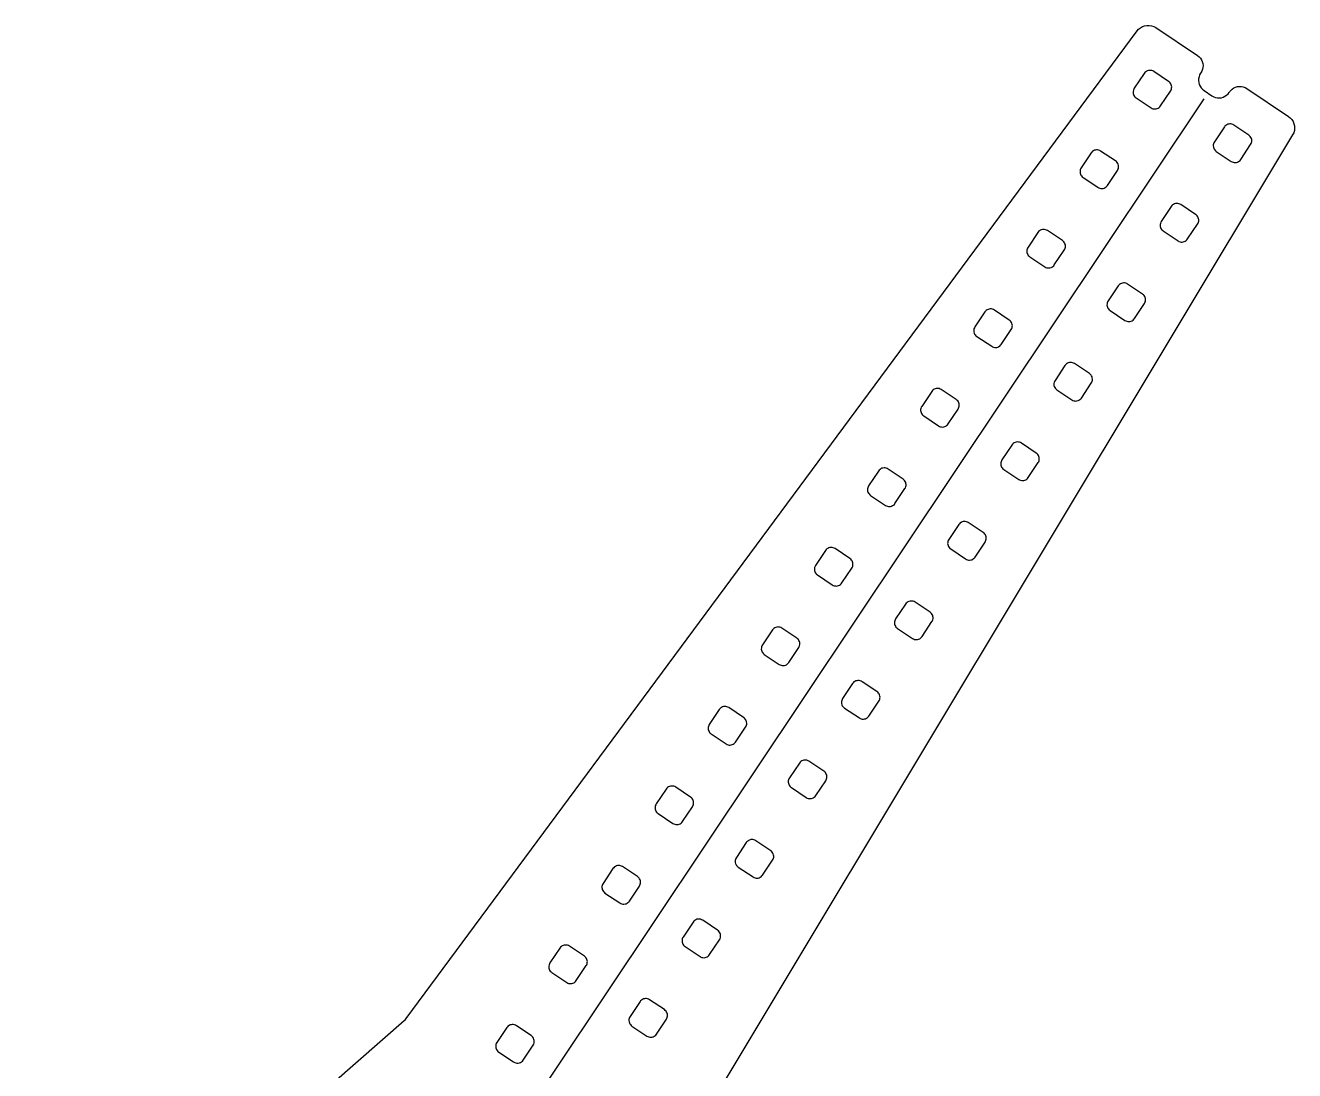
# Model space of a CAD drawing. Header units: millimetres. Extents: x -634 to 510, y -334 to 258.
# Drawn here: x 325.7 to 510.1, y 105.9 to 257.7 of the extents above; entities that cross this region are included whole.
import ezdxf

# ---------------------------------------------------------------- set-up
doc = ezdxf.new("R2010")
doc.units = ezdxf.units.MM
doc.layers.add('LED_STRIP', color=30, linetype='Continuous')
doc.layers.add('OUTLINE', color=7, linetype='Continuous')

msp = doc.modelspace()

# ---------------------------------------------------------------- linework, layer by layer
at = {"layer": 'LED_STRIP'}
msp.add_lwpolyline([(344.75, 19.33), (496.92, 247.07)], dxfattribs=at)
at = {"layer": 'OUTLINE'}
msp.add_lwpolyline([(325.68, 65.01), (380.72, 113.21), (380.88, 113.36), (381.01, 113.53), (487.17, 256.94), (487.39, 257.19), (487.65, 257.4), (487.95, 257.57), (488.27, 257.68), (488.6, 257.74), (488.94, 257.74), (489.27, 257.68), (489.59, 257.57), (489.89, 257.41), (495.94, 253.36), (496.17, 253.19), (496.36, 252.98), (496.52, 252.74), (496.64, 252.48), (496.71, 252.21), (496.75, 251.93), (496.74, 251.64), (496.68, 251.37), (496.58, 251.1), (496.44, 250.85), (496.4, 250.79), (496.26, 250.54), (496.17, 250.28), (496.11, 250), (496.1, 249.72), (496.13, 249.43), (496.21, 249.16), (496.33, 248.9), (496.49, 248.67), (496.68, 248.46), (496.9, 248.28), (498.05, 247.51), (498.3, 247.38), (498.57, 247.28), (498.84, 247.22), (499.13, 247.21), (499.41, 247.24), (499.68, 247.32), (499.94, 247.44), (500.18, 247.6), (500.38, 247.79), (500.56, 248.01), (500.6, 248.08), (500.78, 248.3), (500.99, 248.49), (501.22, 248.65), (501.48, 248.77), (501.75, 248.84), (502.03, 248.88), (502.32, 248.87), (502.6, 248.81), (502.86, 248.71), (503.11, 248.57), (509.17, 244.53), (509.43, 244.32), (509.66, 244.06), (509.84, 243.78), (509.96, 243.46), (510.04, 243.13), (510.05, 242.8), (510.02, 242.46), (509.92, 242.14), (509.77, 241.83), (417.9, 88.88)], dxfattribs=at)
for points in [[(486.59, 248.01), (486.61, 247.85), (486.65, 247.7), (486.72, 247.56), (486.81, 247.43), (486.91, 247.31), (487.04, 247.21), (489.2, 245.77), (489.34, 245.69), (489.48, 245.64), (489.64, 245.61), (489.79, 245.6), (489.95, 245.62), (490.1, 245.66), (490.24, 245.73), (490.37, 245.82), (490.49, 245.92), (490.59, 246.05), (492.03, 248.21), (492.11, 248.34), (492.16, 248.49), (492.19, 248.65), (492.2, 248.8), (492.18, 248.96), (492.14, 249.11), (492.07, 249.25), (491.98, 249.38), (491.88, 249.5), (491.75, 249.59), (489.59, 251.04), (489.46, 251.12), (489.31, 251.17), (489.15, 251.2), (489, 251.21), (488.84, 251.19), (488.69, 251.15), (488.55, 251.08), (488.42, 250.99), (488.3, 250.89), (488.21, 250.76), (486.76, 248.6), (486.68, 248.46), (486.63, 248.32), (486.6, 248.16), (486.59, 248.01)], [(498.23, 240.23), (498.25, 240.07), (498.3, 239.92), (498.36, 239.78), (498.45, 239.65), (498.55, 239.53), (498.68, 239.44), (500.84, 237.99), (500.98, 237.92), (501.12, 237.86), (501.28, 237.83), (501.43, 237.82), (501.59, 237.84), (501.74, 237.89), (501.88, 237.95), (502.01, 238.04), (502.13, 238.14), (502.23, 238.27), (503.67, 240.43), (503.75, 240.57), (503.8, 240.71), (503.83, 240.87), (503.84, 241.02), (503.82, 241.18), (503.78, 241.33), (503.71, 241.47), (503.62, 241.6), (503.52, 241.72), (503.4, 241.82), (501.23, 243.26), (501.1, 243.34), (500.95, 243.39), (500.8, 243.42), (500.64, 243.43), (500.48, 243.41), (500.33, 243.37), (500.19, 243.3), (500.06, 243.22), (499.94, 243.11), (499.85, 242.99), (498.4, 240.82), (498.33, 240.69), (498.27, 240.54), (498.24, 240.39), (498.23, 240.23)], [(478.9, 236.3), (478.94, 236.15), (479, 236.01), (479.09, 235.88), (479.2, 235.76), (479.32, 235.67), (481.48, 234.22), (481.62, 234.15), (481.77, 234.09), (481.92, 234.06), (482.08, 234.05), (482.23, 234.07), (482.38, 234.12), (482.53, 234.18), (482.66, 234.27), (482.77, 234.37), (482.87, 234.5), (484.31, 236.66), (484.39, 236.8), (484.45, 236.94), (484.48, 237.1), (484.48, 237.25), (484.46, 237.41), (484.42, 237.56), (484.36, 237.7), (484.27, 237.83), (484.16, 237.95), (484.04, 238.05), (481.88, 239.49), (481.74, 239.57), (481.59, 239.62), (481.44, 239.65), (481.28, 239.66), (481.13, 239.64), (480.97, 239.6), (480.83, 239.53), (480.7, 239.45), (480.59, 239.34), (480.49, 239.22), (479.04, 237.05), (478.97, 236.92), (478.91, 236.77), (478.88, 236.62), (478.88, 236.46), (478.9, 236.3)], [(490.52, 228.68), (490.54, 228.52), (490.58, 228.37), (490.64, 228.23), (490.73, 228.1), (490.84, 227.99), (490.96, 227.89), (493.12, 226.44), (493.26, 226.37), (493.41, 226.31), (493.56, 226.28), (493.72, 226.28), (493.87, 226.29), (494.02, 226.34), (494.17, 226.4), (494.3, 226.49), (494.41, 226.6), (494.51, 226.72), (495.95, 228.88), (496.03, 229.02), (496.09, 229.17), (496.12, 229.32), (496.12, 229.48), (496.1, 229.63), (496.06, 229.78), (496, 229.93), (495.91, 230.06), (495.8, 230.17), (495.68, 230.27), (493.52, 231.71), (493.38, 231.79), (493.23, 231.84), (493.08, 231.87), (492.92, 231.88), (492.77, 231.86), (492.62, 231.82), (492.47, 231.75), (492.34, 231.67), (492.23, 231.56), (492.13, 231.44), (490.69, 229.28), (490.61, 229.14), (490.55, 228.99), (490.52, 228.84), (490.52, 228.68)], [(471.16, 224.91), (471.18, 224.75), (471.22, 224.6), (471.29, 224.46), (471.37, 224.33), (471.48, 224.22), (471.6, 224.12), (473.77, 222.67), (473.9, 222.6), (474.05, 222.54), (474.2, 222.51), (474.36, 222.51), (474.52, 222.52), (474.67, 222.57), (474.81, 222.63), (474.94, 222.72), (475.06, 222.83), (475.15, 222.95), (476.6, 225.11), (476.67, 225.25), (476.73, 225.4), (476.76, 225.55), (476.77, 225.71), (476.75, 225.86), (476.7, 226.01), (476.64, 226.16), (476.55, 226.29), (476.45, 226.4), (476.32, 226.5), (474.16, 227.94), (474.02, 228.02), (473.88, 228.07), (473.72, 228.1), (473.57, 228.11), (473.41, 228.09), (473.26, 228.05), (473.12, 227.98), (472.99, 227.9), (472.87, 227.79), (472.77, 227.67), (471.33, 225.51), (471.25, 225.37), (471.2, 225.22), (471.17, 225.07), (471.16, 224.91)], [(482.82, 216.98), (482.86, 216.83), (482.93, 216.68), (483.02, 216.55), (483.12, 216.44), (483.25, 216.34), (485.41, 214.9), (485.54, 214.82), (485.69, 214.76), (485.85, 214.73), (486, 214.73), (486.16, 214.75), (486.31, 214.79), (486.45, 214.85), (486.58, 214.94), (486.7, 215.05), (486.79, 215.17), (488.24, 217.33), (488.32, 217.47), (488.37, 217.62), (488.4, 217.77), (488.41, 217.93), (488.39, 218.08), (488.35, 218.24), (488.28, 218.38), (488.19, 218.51), (488.09, 218.62), (487.96, 218.72), (485.8, 220.17), (485.66, 220.24), (485.52, 220.3), (485.36, 220.33), (485.21, 220.33), (485.05, 220.31), (484.9, 220.27), (484.76, 220.21), (484.63, 220.12), (484.51, 220.01), (484.41, 219.89), (482.97, 217.73), (482.89, 217.59), (482.84, 217.44), (482.81, 217.29), (482.8, 217.13), (482.82, 216.98)], [(463.44, 213.36), (463.46, 213.21), (463.51, 213.06), (463.57, 212.91), (463.66, 212.78), (463.77, 212.67), (463.89, 212.57), (466.05, 211.13), (466.19, 211.05), (466.33, 210.99), (466.49, 210.96), (466.64, 210.96), (466.8, 210.98), (466.95, 211.02), (467.09, 211.08), (467.22, 211.17), (467.34, 211.28), (467.44, 211.4), (468.88, 213.56), (468.96, 213.7), (469.01, 213.85), (469.04, 214), (469.05, 214.16), (469.03, 214.31), (468.99, 214.47), (468.92, 214.61), (468.84, 214.74), (468.73, 214.85), (468.61, 214.95), (466.44, 216.39), (466.31, 216.47), (466.16, 216.53), (466.01, 216.56), (465.85, 216.56), (465.69, 216.54), (465.54, 216.5), (465.4, 216.44), (465.27, 216.35), (465.15, 216.24), (465.06, 216.12), (463.61, 213.96), (463.54, 213.82), (463.48, 213.67), (463.45, 213.52), (463.44, 213.36)], [(475.09, 205.58), (475.1, 205.43), (475.15, 205.28), (475.21, 205.13), (475.3, 205), (475.41, 204.89), (475.53, 204.79), (477.69, 203.35), (477.83, 203.27), (477.97, 203.22), (478.13, 203.19), (478.29, 203.18), (478.44, 203.2), (478.59, 203.24), (478.73, 203.31), (478.87, 203.39), (478.98, 203.5), (479.08, 203.62), (480.52, 205.79), (480.6, 205.92), (480.65, 206.07), (480.68, 206.22), (480.69, 206.38), (480.67, 206.54), (480.63, 206.69), (480.56, 206.83), (480.48, 206.96), (480.37, 207.08), (480.25, 207.17), (478.08, 208.62), (477.95, 208.69), (477.8, 208.75), (477.65, 208.78), (477.49, 208.78), (477.33, 208.77), (477.18, 208.72), (477.04, 208.66), (476.91, 208.57), (476.79, 208.46), (476.7, 208.34), (475.25, 206.18), (475.18, 206.04), (475.12, 205.9), (475.09, 205.74), (475.09, 205.58)], [(455.75, 201.66), (455.79, 201.51), (455.86, 201.36), (455.94, 201.23), (456.05, 201.12), (456.17, 201.02), (458.33, 199.58), (458.47, 199.5), (458.62, 199.45), (458.77, 199.42), (458.93, 199.41), (459.08, 199.43), (459.24, 199.47), (459.38, 199.54), (459.51, 199.62), (459.62, 199.73), (459.72, 199.85), (461.17, 202.02), (461.24, 202.15), (461.3, 202.3), (461.33, 202.45), (461.33, 202.61), (461.31, 202.77), (461.27, 202.92), (461.21, 203.06), (461.12, 203.19), (461.01, 203.31), (460.89, 203.4), (458.73, 204.85), (458.59, 204.92), (458.44, 204.98), (458.29, 205.01), (458.13, 205.01), (457.98, 205), (457.83, 204.95), (457.68, 204.89), (457.55, 204.8), (457.44, 204.69), (457.34, 204.57), (455.9, 202.41), (455.82, 202.27), (455.77, 202.12), (455.73, 201.97), (455.73, 201.81), (455.75, 201.66)], [(467.39, 193.88), (467.43, 193.73), (467.5, 193.59), (467.58, 193.46), (467.69, 193.34), (467.81, 193.24), (469.97, 191.8), (470.11, 191.72), (470.26, 191.67), (470.41, 191.64), (470.57, 191.63), (470.73, 191.65), (470.88, 191.69), (471.02, 191.76), (471.15, 191.85), (471.26, 191.95), (471.36, 192.08), (472.81, 194.24), (472.88, 194.37), (472.94, 194.52), (472.97, 194.68), (472.97, 194.83), (472.96, 194.99), (472.91, 195.14), (472.85, 195.28), (472.76, 195.41), (472.65, 195.53), (472.53, 195.62), (470.37, 197.07), (470.23, 197.15), (470.08, 197.2), (469.93, 197.23), (469.77, 197.24), (469.62, 197.22), (469.47, 197.18), (469.32, 197.11), (469.19, 197.02), (469.08, 196.92), (468.98, 196.79), (467.54, 194.63), (467.46, 194.49), (467.41, 194.35), (467.38, 194.19), (467.37, 194.04), (467.39, 193.88)], [(448.03, 190.11), (448.07, 189.96), (448.14, 189.82), (448.23, 189.69), (448.33, 189.57), (448.46, 189.47), (450.62, 188.03), (450.75, 187.95), (450.9, 187.9), (451.06, 187.87), (451.21, 187.86), (451.37, 187.88), (451.52, 187.92), (451.66, 187.99), (451.79, 188.08), (451.91, 188.18), (452, 188.31), (453.45, 190.47), (453.53, 190.6), (453.58, 190.75), (453.61, 190.9), (453.62, 191.06), (453.6, 191.22), (453.56, 191.37), (453.49, 191.51), (453.4, 191.64), (453.3, 191.76), (453.17, 191.85), (451.01, 193.3), (450.87, 193.38), (450.73, 193.43), (450.57, 193.46), (450.42, 193.47), (450.26, 193.45), (450.11, 193.41), (449.97, 193.34), (449.84, 193.25), (449.72, 193.15), (449.62, 193.02), (448.18, 190.86), (448.1, 190.72), (448.05, 190.58), (448.02, 190.42), (448.01, 190.27), (448.03, 190.11)], [(459.65, 182.49), (459.67, 182.33), (459.71, 182.18), (459.78, 182.04), (459.87, 181.91), (459.97, 181.79), (460.1, 181.7), (462.26, 180.25), (462.4, 180.17), (462.54, 180.12), (462.7, 180.09), (462.85, 180.08), (463.01, 180.1), (463.16, 180.14), (463.3, 180.21), (463.43, 180.3), (463.55, 180.4), (463.65, 180.53), (465.09, 182.69), (465.17, 182.83), (465.22, 182.97), (465.25, 183.13), (465.26, 183.28), (465.24, 183.44), (465.2, 183.59), (465.13, 183.73), (465.04, 183.86), (464.94, 183.98), (464.81, 184.08), (462.65, 185.52), (462.52, 185.6), (462.37, 185.65), (462.21, 185.68), (462.06, 185.69), (461.9, 185.67), (461.75, 185.63), (461.61, 185.56), (461.48, 185.47), (461.36, 185.37), (461.26, 185.24), (459.82, 183.08), (459.74, 182.95), (459.69, 182.8), (459.66, 182.64), (459.65, 182.49)], [(440.3, 178.72), (440.31, 178.56), (440.36, 178.41), (440.42, 178.27), (440.51, 178.14), (440.62, 178.02), (440.74, 177.93), (442.9, 176.48), (443.04, 176.4), (443.19, 176.35), (443.34, 176.32), (443.5, 176.31), (443.65, 176.33), (443.8, 176.37), (443.95, 176.44), (444.08, 176.53), (444.19, 176.63), (444.29, 176.76), (445.73, 178.92), (445.81, 179.06), (445.86, 179.2), (445.89, 179.36), (445.9, 179.51), (445.88, 179.67), (445.84, 179.82), (445.77, 179.96), (445.69, 180.09), (445.58, 180.21), (445.46, 180.31), (443.3, 181.75), (443.16, 181.83), (443.01, 181.88), (442.86, 181.91), (442.7, 181.92), (442.54, 181.9), (442.39, 181.86), (442.25, 181.79), (442.12, 181.7), (442.01, 181.6), (441.91, 181.47), (440.46, 179.31), (440.39, 179.18), (440.33, 179.03), (440.3, 178.87), (440.3, 178.72)], [(451.95, 170.78), (452, 170.63), (452.06, 170.49), (452.15, 170.36), (452.26, 170.24), (452.38, 170.15), (454.54, 168.7), (454.68, 168.63), (454.83, 168.57), (454.98, 168.54), (455.14, 168.54), (455.29, 168.55), (455.44, 168.6), (455.59, 168.66), (455.72, 168.75), (455.83, 168.86), (455.93, 168.98), (457.37, 171.14), (457.45, 171.28), (457.5, 171.42), (457.54, 171.58), (457.54, 171.74), (457.52, 171.89), (457.48, 172.04), (457.41, 172.18), (457.33, 172.32), (457.22, 172.43), (457.1, 172.53), (454.94, 173.97), (454.8, 174.05), (454.65, 174.1), (454.5, 174.13), (454.34, 174.14), (454.19, 174.12), (454.03, 174.08), (453.89, 174.01), (453.76, 173.93), (453.65, 173.82), (453.55, 173.7), (452.1, 171.53), (452.03, 171.4), (451.97, 171.25), (451.94, 171.1), (451.94, 170.94), (451.95, 170.78)], [(432.6, 167.01), (432.64, 166.86), (432.71, 166.72), (432.79, 166.59), (432.9, 166.47), (433.02, 166.38), (435.19, 164.93), (435.32, 164.86), (435.47, 164.8), (435.62, 164.77), (435.78, 164.77), (435.94, 164.78), (436.09, 164.83), (436.23, 164.89), (436.36, 164.98), (436.48, 165.09), (436.57, 165.21), (438.02, 167.37), (438.09, 167.51), (438.15, 167.65), (438.18, 167.81), (438.18, 167.97), (438.17, 168.12), (438.12, 168.27), (438.06, 168.41), (437.97, 168.55), (437.86, 168.66), (437.74, 168.76), (435.58, 170.2), (435.44, 170.28), (435.29, 170.33), (435.14, 170.36), (434.98, 170.37), (434.83, 170.35), (434.68, 170.31), (434.53, 170.24), (434.4, 170.16), (434.29, 170.05), (434.19, 169.93), (432.75, 167.76), (432.67, 167.63), (432.62, 167.48), (432.59, 167.33), (432.58, 167.17), (432.6, 167.01)], [(444.24, 159.24), (444.28, 159.08), (444.35, 158.94), (444.43, 158.81), (444.54, 158.7), (444.66, 158.6), (446.83, 157.15), (446.96, 157.08), (447.11, 157.02), (447.26, 156.99), (447.42, 156.99), (447.58, 157.01), (447.73, 157.05), (447.87, 157.11), (448, 157.2), (448.12, 157.31), (448.21, 157.43), (449.66, 159.59), (449.73, 159.73), (449.79, 159.88), (449.82, 160.03), (449.83, 160.19), (449.81, 160.34), (449.76, 160.49), (449.7, 160.64), (449.61, 160.77), (449.5, 160.88), (449.38, 160.98), (447.22, 162.42), (447.08, 162.5), (446.94, 162.56), (446.78, 162.59), (446.62, 162.59), (446.47, 162.57), (446.32, 162.53), (446.18, 162.47), (446.04, 162.38), (445.93, 162.27), (445.83, 162.15), (444.39, 159.99), (444.31, 159.85), (444.26, 159.7), (444.23, 159.55), (444.22, 159.39), (444.24, 159.24)], [(424.86, 155.62), (424.88, 155.47), (424.92, 155.31), (424.99, 155.17), (425.08, 155.04), (425.18, 154.93), (425.31, 154.83), (427.47, 153.38), (427.61, 153.31), (427.75, 153.25), (427.91, 153.22), (428.06, 153.22), (428.22, 153.24), (428.37, 153.28), (428.51, 153.34), (428.64, 153.43), (428.76, 153.54), (428.86, 153.66), (430.3, 155.82), (430.38, 155.96), (430.43, 156.11), (430.46, 156.26), (430.47, 156.42), (430.45, 156.57), (430.41, 156.72), (430.34, 156.87), (430.25, 157), (430.15, 157.11), (430.02, 157.21), (427.86, 158.65), (427.73, 158.73), (427.58, 158.78), (427.42, 158.82), (427.27, 158.82), (427.11, 158.8), (426.96, 158.76), (426.82, 158.69), (426.69, 158.61), (426.57, 158.5), (426.48, 158.38), (425.03, 156.22), (424.95, 156.08), (424.9, 155.93), (424.87, 155.78), (424.86, 155.62)], [(436.5, 147.84), (436.52, 147.69), (436.57, 147.54), (436.63, 147.39), (436.72, 147.26), (436.82, 147.15), (436.95, 147.05), (439.11, 145.61), (439.25, 145.53), (439.39, 145.48), (439.55, 145.45), (439.7, 145.44), (439.86, 145.46), (440.01, 145.5), (440.15, 145.57), (440.28, 145.65), (440.4, 145.76), (440.5, 145.88), (441.94, 148.04), (442.02, 148.18), (442.07, 148.33), (442.1, 148.48), (442.11, 148.64), (442.09, 148.8), (442.05, 148.95), (441.98, 149.09), (441.89, 149.22), (441.79, 149.33), (441.67, 149.43), (439.5, 150.88), (439.37, 150.95), (439.22, 151.01), (439.07, 151.04), (438.91, 151.04), (438.75, 151.03), (438.6, 150.98), (438.46, 150.92), (438.33, 150.83), (438.21, 150.72), (438.12, 150.6), (436.67, 148.44), (436.6, 148.3), (436.54, 148.15), (436.51, 148), (436.5, 147.84)], [(417.15, 144.07), (417.17, 143.92), (417.21, 143.77), (417.27, 143.62), (417.36, 143.49), (417.47, 143.38), (417.59, 143.28), (419.75, 141.84), (419.89, 141.76), (420.04, 141.71), (420.19, 141.67), (420.35, 141.67), (420.5, 141.69), (420.65, 141.73), (420.8, 141.8), (420.93, 141.88), (421.04, 141.99), (421.14, 142.11), (422.58, 144.27), (422.66, 144.41), (422.72, 144.56), (422.75, 144.71), (422.75, 144.87), (422.73, 145.02), (422.69, 145.18), (422.63, 145.32), (422.54, 145.45), (422.43, 145.56), (422.31, 145.66), (420.15, 147.11), (420.01, 147.18), (419.86, 147.24), (419.71, 147.27), (419.55, 147.27), (419.4, 147.26), (419.24, 147.21), (419.1, 147.15), (418.97, 147.06), (418.86, 146.95), (418.76, 146.83), (417.31, 144.67), (417.24, 144.53), (417.18, 144.38), (417.15, 144.23), (417.15, 144.07)], [(428.81, 136.14), (428.85, 135.99), (428.91, 135.85), (429, 135.72), (429.11, 135.6), (429.23, 135.5), (431.39, 134.06), (431.53, 133.98), (431.68, 133.93), (431.83, 133.9), (431.99, 133.89), (432.14, 133.91), (432.29, 133.95), (432.44, 134.02), (432.57, 134.1), (432.68, 134.21), (432.78, 134.33), (434.22, 136.5), (434.3, 136.63), (434.36, 136.78), (434.39, 136.93), (434.39, 137.09), (434.37, 137.25), (434.33, 137.4), (434.27, 137.54), (434.18, 137.67), (434.07, 137.79), (433.95, 137.88), (431.79, 139.33), (431.65, 139.4), (431.5, 139.46), (431.35, 139.49), (431.19, 139.5), (431.04, 139.48), (430.89, 139.43), (430.74, 139.37), (430.61, 139.28), (430.5, 139.18), (430.4, 139.05), (428.96, 136.89), (428.88, 136.75), (428.82, 136.61), (428.79, 136.45), (428.79, 136.3), (428.81, 136.14)], [(409.43, 132.52), (409.45, 132.37), (409.49, 132.22), (409.56, 132.08), (409.64, 131.95), (409.75, 131.83), (409.87, 131.73), (412.04, 130.29), (412.17, 130.21), (412.32, 130.16), (412.47, 130.13), (412.63, 130.12), (412.79, 130.14), (412.94, 130.18), (413.08, 130.25), (413.21, 130.33), (413.33, 130.44), (413.42, 130.56), (414.87, 132.73), (414.94, 132.86), (415, 133.01), (415.03, 133.16), (415.04, 133.32), (415.02, 133.48), (414.97, 133.63), (414.91, 133.77), (414.82, 133.9), (414.72, 134.02), (414.59, 134.11), (412.43, 135.56), (412.29, 135.63), (412.15, 135.69), (411.99, 135.72), (411.84, 135.73), (411.68, 135.71), (411.53, 135.66), (411.39, 135.6), (411.26, 135.51), (411.14, 135.4), (411.04, 135.28), (409.6, 133.12), (409.52, 132.98), (409.47, 132.84), (409.44, 132.68), (409.43, 132.52)], [(421.09, 124.59), (421.13, 124.44), (421.2, 124.3), (421.29, 124.17), (421.39, 124.05), (421.52, 123.95), (423.68, 122.51), (423.81, 122.43), (423.96, 122.38), (424.11, 122.35), (424.27, 122.34), (424.43, 122.36), (424.58, 122.4), (424.72, 122.47), (424.85, 122.56), (424.97, 122.66), (425.06, 122.79), (426.51, 124.95), (426.59, 125.1), (426.65, 125.27), (426.67, 125.44), (426.67, 125.61), (426.64, 125.78), (426.57, 125.95), (426.48, 126.09), (426.37, 126.23), (426.23, 126.34), (424.07, 127.78), (423.92, 127.86), (423.75, 127.92), (423.58, 127.95), (423.41, 127.94), (423.24, 127.91), (423.07, 127.84), (422.92, 127.75), (422.79, 127.64), (422.68, 127.5), (421.24, 125.34), (421.16, 125.2), (421.11, 125.06), (421.08, 124.9), (421.07, 124.75), (421.09, 124.59)], [(401.73, 120.82), (401.78, 120.67), (401.84, 120.53), (401.93, 120.4), (402.04, 120.28), (402.16, 120.18), (404.32, 118.74), (404.46, 118.66), (404.6, 118.61), (404.76, 118.58), (404.91, 118.57), (405.07, 118.59), (405.22, 118.63), (405.36, 118.7), (405.49, 118.79), (405.61, 118.89), (405.71, 119.02), (407.15, 121.18), (407.23, 121.31), (407.28, 121.46), (407.31, 121.62), (407.32, 121.77), (407.3, 121.93), (407.26, 122.08), (407.19, 122.22), (407.11, 122.35), (407, 122.47), (406.88, 122.56), (404.71, 124.01), (404.58, 124.09), (404.43, 124.14), (404.28, 124.17), (404.12, 124.18), (403.96, 124.16), (403.81, 124.12), (403.67, 124.05), (403.54, 123.96), (403.42, 123.86), (403.33, 123.73), (401.88, 121.57), (401.81, 121.43), (401.75, 121.29), (401.72, 121.13), (401.71, 120.98), (401.73, 120.82)], [(413.37, 113.04), (413.42, 112.89), (413.48, 112.75), (413.57, 112.62), (413.68, 112.5), (413.8, 112.41), (415.96, 110.96), (416.1, 110.89), (416.24, 110.83), (416.4, 110.8), (416.56, 110.79), (416.71, 110.81), (416.86, 110.86), (417, 110.92), (417.14, 111.01), (417.25, 111.11), (417.35, 111.24), (418.79, 113.4), (418.87, 113.54), (418.92, 113.68), (418.95, 113.84), (418.96, 113.99), (418.94, 114.15), (418.9, 114.3), (418.83, 114.44), (418.75, 114.57), (418.64, 114.69), (418.52, 114.79), (416.35, 116.23), (416.22, 116.31), (416.07, 116.36), (415.92, 116.39), (415.76, 116.4), (415.6, 116.38), (415.45, 116.34), (415.31, 116.27), (415.18, 116.19), (415.06, 116.08), (414.97, 115.96), (413.52, 113.79), (413.45, 113.66), (413.39, 113.51), (413.36, 113.36), (413.36, 113.2), (413.37, 113.04)], [(394, 109.43), (394.02, 109.27), (394.06, 109.12), (394.13, 108.98), (394.21, 108.85), (394.32, 108.73), (394.44, 108.64), (396.6, 107.19), (396.76, 107.11), (396.92, 107.05), (397.09, 107.03), (397.27, 107.03), (397.44, 107.06), (397.6, 107.13), (397.75, 107.22), (397.88, 107.33), (397.99, 107.47), (399.44, 109.63), (399.52, 109.78), (399.58, 109.95), (399.6, 110.12), (399.6, 110.29), (399.56, 110.47), (399.5, 110.63), (399.41, 110.78), (399.3, 110.91), (399.16, 111.02), (397, 112.46), (396.86, 112.54), (396.71, 112.59), (396.56, 112.62), (396.4, 112.63), (396.25, 112.61), (396.1, 112.57), (395.95, 112.5), (395.82, 112.42), (395.71, 112.31), (395.61, 112.19), (394.17, 110.02), (394.09, 109.89), (394.04, 109.74), (394, 109.59), (394, 109.43)]]:
    msp.add_lwpolyline(points, close=True, dxfattribs=at)

doc.saveas('drawing.dxf')
